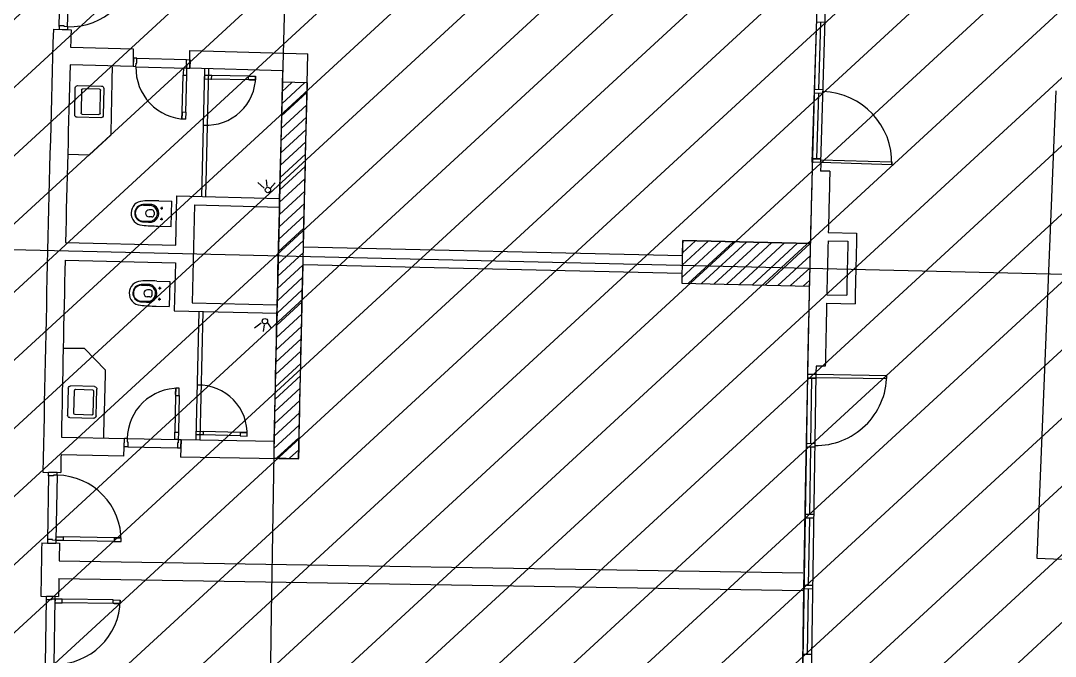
# Model space of a CAD drawing. Extents: x -678889171 to 586587, y -792238163 to 335485.
# Drawn here: x -678721108 to -678706519, y -792040063 to -792031096 of the extents above; entities that cross this region are included whole.
import ezdxf
from ezdxf.enums import TextEntityAlignment as Align

# ---------------------------------------------------------------- set-up
doc = ezdxf.new("R2010")
doc.units = 0
doc.header["$MEASUREMENT"] = 0
for name, color, linetype in [('A-FLOR-PATT', 252, 'Continuous'), ('A-SITE-PATT', 252, 'Continuous'), ('A-WALL', 252, 'Continuous')]:
    doc.layers.add(name, color=color, linetype=linetype)
doc.layers.add('BASEMENT3 LAYOUT$0$HATCH3', color=252, linetype='Continuous', lineweight=15)
doc.styles.add('Ground floor Towers$0$$Bas01-Rname$0$EN-SC', font='swissc.ttf')
doc.styles.add('Ground floor Towers$0$$Bas01-Rname$0$EN-SCL', font='swisscl.ttf')
doc.styles.add('Ground floor Towers$0$04-Ground Floor$0$V2-lower ground$0$LEVEL  FOR LICENSE LOWER GR$0$$LG- LEVEL$0$AR-SR', font='sarb.shx')

# ---------------------------------------------------------------- blocks, each defined once
blk = doc.blocks.new('A$C61C61320')
at = {"layer": 'BASEMENT3 LAYOUT$0$HATCH3'}
h = blk.add_hatch(dxfattribs=at)
h.set_pattern_fill('JIS_WOOD', color=256, scale=1000, style=0)
h.set_pattern_definition([(45, (-845711.5632553247, -468029.5931597503), (-499.9999991609842, 499.9999991609843), [])])
h.paths.add_polyline_path([(11086.00013759569, -61354.85490543771), (12440.74077330553, -169431.9252005816), (-18168.17453308101, -169031.9252005816), (-24087.31416799291, -98540.68329571502), (-23668.41511030192, -60233.84526748693)])
blk = doc.blocks.new('GR')
at = {"layer": 'A-FLOR-PATT'}
for p, q in [((87870.32728519558, 154720.4390035818), (87813.3175907436, 160720.1681553635)), ((87990.3218682312, 154721.5791974709), (87933.31217377921, 160721.3083492525)), ((77181.02565227715, 156202.9545054616), (77170.72069275737, 157122.8967905039)), ((77301.01812423916, 156204.2986306164), (77290.71316471937, 157124.2409156586)), ((87971.55617714078, 156696.4900432656), (87851.5615941052, 156695.3498493766)), ((87920.58542057785, 155745.9628306224), (87911.55888562294, 156695.9199463211)), ((77100.25007891552, 156162.0479234302), (77351.46681410994, 156164.5532840883)), ((77250.90925049207, 156213.7379511321), (77180.91364184766, 156212.9538781251)), ((77180.91364184766, 156212.9538781251), (77181.47369399546, 156162.9570148076)), ((77181.47369399546, 156162.9570148076), (77301.4661659574, 156164.3011399624)), ((77251.02126092164, 156203.7385784686), (77250.90925049207, 156213.7379511321)), ((77301.01812423916, 156204.2986306164), (77251.02126092164, 156203.7385784686)), ((77301.01812423916, 156204.2986306164), (77301.4661659574, 156164.3011399624)), ((79038.57978951075, 155939.0483753842), (80701.39259062958, 155959.71016697)), ((80748.94673019831, 153237.3980914409), (80701.39259062958, 155959.71016697)), ((77354.47914461733, 155918.122065152), (78238.50170782258, 155929.1067592473)), ((78238.50170782256, 155929.1067592473), (78246.28225539363, 155679.1841394916)), ((78294.78741403653, 155799.796118934), (78994.73338005209, 155808.4935126902)), ((78994.73338005209, 155808.4935126902), (79044.72952048178, 155809.1147551013)), ((78995.6031194277, 155738.4989160887), (78994.73338005209, 155808.4935126902)), ((79046.36033708182, 155689.1257556307), (79038.57978951067, 155939.0483753865)), ((79044.72952048178, 155809.1147551013), (79046.22050226855, 155689.1240180702)), ((91260.67533894179, 155868.0157033915, -0.0001214381457761948), (91260.67533894179, 149268.0157033915, -0.0001214381457761948)), ((78246.28225539363, 155679.1841394916), (77357.63656961395, 155668.1419993656)), ((78294.78741403655, 155799.796118934), (78244.79127360685, 155799.1748765228)), ((78244.79127360685, 155799.1748765228), (78246.28225539363, 155679.1841394917)), ((78286.27916773738, 155679.6811334206), (78246.28225539363, 155679.1841394917)), ((78285.65792532622, 155729.6772738503), (78295.65715341215, 155729.8015223325)), ((78286.27916773738, 155679.6811334206), (78285.65792532622, 155729.6772738503)), ((78286.27916773738, 155679.6811334206), (79006.2235899248, 155688.6270241413)), ((78295.65715341215, 155729.8015223325), (78294.78741403655, 155799.796118934)), ((79006.2235899248, 155688.6270241413), (78956.22744949511, 155688.0057817301)), ((78956.22744949511, 155688.0057817301), (78957.30841129053, 155601.0124973824)), ((79005.60234751365, 155738.6231645709), (78995.6031194277, 155738.4989160887)), ((79006.2235899248, 155688.6270241413), (79005.60234751365, 155738.6231645709)), ((79006.2235899248, 155688.6270241413), (79046.22050226855, 155689.1240180702)), ((79007.46607474712, 155588.6347432819), (79006.2235899248, 155688.6270241413)), ((80356.73870603215, 155705.4082648439), (79046.36033708189, 155689.1257556285)), ((79287.71198445126, 153885.2768776004), (79256.89959905125, 155686.5950047476)), ((79347.7032084684, 153886.3030554238), (79316.89082306839, 155687.621182571)), ((80387.55109143216, 153904.0901376968), (80356.73870603215, 155705.4082648439)), ((87980.58271209562, 155746.5329275668), (87860.58812906007, 155745.3927336778)), ((87981.05779288277, 155696.5351846353), (87861.06320984714, 155695.3949907463)), ((87929.84949592628, 154771.0068434578), (87921.06050136495, 155695.9650876908)), ((78957.30841129053, 155601.0124973824), (78957.46993431743, 155588.0135008707)), ((78957.46993431743, 155588.0135008707), (79007.46607474712, 155588.6347432819)), ((78963.93085539347, 155068.053640402), (78957.46993431743, 155588.0135008707)), ((79013.92699582315, 155068.6748828132), (79007.46607474712, 155588.6347432819)), ((79358.41012673423, 155599.0542818534, 1.36475220195451e-07), (79258.43572641113, 155596.7916992516, 1.36475220195451e-07)), ((79258.43572641113, 155596.7916992516, 1.36475220195451e-07), (79259.567017712, 155546.8044990901, 1.36475220195451e-07)), ((79259.567017712, 155546.8044990901, 1.36475220195451e-07), (79346.5447459931, 155548.7729459536, 1.36475220195451e-07)), ((79346.5447459931, 155548.7729459536, 1.36475220195451e-07), (79359.5414180351, 155549.0670816918, 1.36475220195451e-07)), ((79878.27700841431, 155610.8197113824, 1.360327267527422e-07), (79358.41012673423, 155599.0542818534, 1.364634796651767e-07)), ((79359.5414180351, 155549.0670816918, 1.36475220195451e-07), (79358.41012673423, 155599.0542818534, 1.36475220195451e-07)), ((79879.40829971519, 155560.8325112208, 1.360336984602056e-07), (79359.5414180351, 155549.0670816918, 1.364644513726402e-07)), ((79878.27700841431, 155610.8197113824, 1.359508613616605e-07), (79978.2514087374, 155613.0822939841, 1.359508613616605e-07)), ((79879.40829971519, 155560.8325112208, 1.359508613616605e-07), (79878.27700841431, 155610.8197113824, 1.359508613616605e-07)), ((79979.38270003827, 155563.0950938226, 1.359508613616605e-07), (79879.40829971519, 155560.8325112208, 1.359508613616605e-07)), ((79979.38270003827, 155563.0950938226, 1.359508613616605e-07), (79892.40497175718, 155561.126646959, 1.359508613616605e-07)), ((79892.40497175718, 155561.126646959, 1.359508613616605e-07), (79979.38270003827, 155563.0950938226, 1.359508613616605e-07)), ((79978.2514087374, 155613.0822939841, 1.359508613616605e-07), (79979.38270003827, 155563.0950938226, 1.359508613616605e-07)), ((80708.55256326302, 155549.826187633), (80358.64457476503, 155544.1742272633)), ((80360.87807833852, 155416.3137759115), (80491.00706142606, 155546.4427589991)), ((80363.91304933991, 155242.5720516163), (80670.86632534482, 155549.5253276212)), ((80366.9480203413, 155068.8303273211), (80710.94568756878, 155412.8279945485)), ((80369.98299134268, 154895.0886030258), (80713.98065857017, 155239.0862702533)), ((78963.93085539347, 155068.053640402), (79013.92699582316, 155068.6748828132)), ((78965.17334021578, 154968.0613595427), (78963.93085539347, 155068.053640402)), ((78965.17334021578, 154968.0613595427), (78964.09237842038, 155055.0546438903)), ((78964.09237842038, 155055.0546438903), (78965.17334021578, 154968.0613595427)), ((79015.16948064548, 154968.6826019538), (78965.17334021578, 154968.0613595427)), ((79013.92699582316, 155068.6748828132), (79015.16948064548, 154968.6826019538)), ((80373.01796234408, 154721.3468787305), (80717.0156295716, 155065.3445459581)), ((80376.05293334546, 154547.6051544353), (80720.05060057298, 154891.6028216628)), ((77975.83748936842, 154706.4967679069), (77678.18909498716, 154405.7233223731)), ((80379.08790434682, 154373.86343014), (80723.0855715744, 154717.8610973676)), ((87989.58662514563, 154771.5906965084), (87869.84542879119, 154770.4366816715)), ((87869.85220440844, 154770.4367465133), (87989.84678744413, 154771.5769404024)), ((87990.32329629664, 154721.5954742147), (87870.32728519557, 154720.4390035813)), ((87989.9418927736, 154761.5773926633), (88989.8967790318, 154771.0767797213)), ((87990.3218682312, 154721.5791974709), (87989.9418927736, 154761.5773926633)), ((88990.27675448937, 154731.0785845288), (87990.3218682312, 154721.5791974709)), ((88989.8967790318, 154771.0767797213), (88990.27675448937, 154731.0785845288)), ((80382.1228753482, 154200.1217058448), (80726.12054257581, 154544.1193730724)), ((88122.104135731, 154602.8599491801), (87992.1083199951, 154601.6071046732)), ((77678.18909498717, 154405.7233223731), (77378.19241375374, 154404.1566934302)), ((80385.1578463496, 154026.3799815495), (80729.15551357719, 154370.3776487771)), ((80164.10579838931, 154043.5261794702), (80070.92301228855, 154115.2688203014)), ((80205.41581784101, 154067.7162963843), (80192.70686665393, 154161.0632093455)), ((80248.39521844433, 154037.9331302802), (80312.16909106373, 154120.7656976662)), ((80388.19281735098, 153852.6382572543), (80732.19048457862, 154196.6359244819)), ((80391.22778835238, 153678.896532959), (80735.22545558003, 154022.8942001867)), ((78683.58700578939, 153800.8438434586, 1.526514040965069e-07), (78867.79603384735, 153804.3893177418, 1.526514040965069e-07)), ((78874.62745963482, 153449.4550539383, 1.526514043308009e-07), (78867.79603384735, 153804.3893177418, 1.526514040965069e-07)), ((78937.7309485723, 153881.1749814792), (80387.55109143216, 153904.0901376968)), ((78949.58951930072, 153187.9129007322), (78937.7309485723, 153881.1749814792)), ((79189.75229610059, 153765.1433211255), (80389.6034488122, 153784.1075883401)), ((79189.75229610059, 153765.1433211255), (79213.384007913, 152383.6134489446)), ((80389.6034488122, 153784.1075883401), (80413.18044875759, 152405.7762182084)), ((80394.26275935373, 153505.1548086638), (80738.26042658144, 153849.1524758915)), ((113470, 153660), (33119.96800895559, 152282.5142517569)), ((78470.02972574832, 153731.0085524106, 1.526513863406155e-07), (78558.5015355136, 153733.1902171939, 1.526513902871041e-07)), ((78594.95879393387, 153671.2143268294, 1.526513919008922e-07), (78555.87994778516, 153670.4621756156, 1.526513901577324e-07)), ((78625.53054235001, 153641.7971855886, 1.526513932586308e-07), (78626.28488570456, 153602.6044443461, 1.526513932845021e-07)), ((78712.24954379017, 153701.376991145, 1.526513971383253e-07), (78747.24306275671, 153702.0505119973, 1.526513986992542e-07)), ((78729.4095428473, 153719.2105110543, 1.5265139790724e-07), (78730.08306369958, 153684.2169920879, 1.526513979303395e-07)), ((80397.29773035512, 153331.4130843685), (80741.29539758283, 153675.4107515962)), ((88135.41552508778, 153741.5316819983), (88535.56467406754, 153748.4341641201)), ((88137.48518999216, 153621.5495312958), (88417.5640317828, 153626.3808278339)), ((78474.33206995852, 153507.4755122545, 1.526513864881708e-07), (78562.82230562606, 153508.6998389572, 1.526513904352914e-07)), ((78596.86774446379, 153572.0326959299, 1.526513919663626e-07), (78557.78889831506, 153571.2805447162, 1.526513902232027e-07)), ((78715.23227899315, 153546.4056928646, 1.526513972406227e-07), (78750.22579795969, 153547.0792137169, 1.526513988015516e-07)), ((78732.39227805028, 153564.239212774, 1.526513980095374e-07), (78733.06579890256, 153529.2456938075, 1.526513980326368e-07)), ((80400.33270135653, 153157.6713600733), (80744.33036858425, 153501.669027301)), ((87888.69156581536, 153573.165910196), (86088.95556599274, 153542.3206281639)), ((86088.95556599274, 153542.3206281639), (87886.61767283198, 153573.1303661974)), ((86092.48146770275, 153329.9797434319), (86088.95556599274, 153542.3206281639)), ((86091.84431560888, 153369.347266644), (86267.88429756206, 153545.3872485972)), ((86094.79739964983, 153195.5236553883), (86447.74356148092, 153548.4698172194)), ((86097.79988149548, 153021.7494419373), (86627.60282539981, 153551.5523858417)), ((86196.90983650953, 152944.0827016547), (86807.46208931871, 153554.6349544639)), ((86376.76910042856, 152947.1652702771), (86987.3213532376, 153557.7175230862)), ((86556.62836434759, 152950.2478388995), (87167.18061715645, 153560.8000917084)), ((86736.48762826662, 152953.3304075219), (87347.03988107534, 153563.8826603306)), ((86916.34689218567, 152956.4129761443), (87526.89914499423, 153566.9652289529)), ((87096.2061561047, 152959.4955447667), (87706.75840891313, 153570.0477975752)), ((87276.06542002373, 152962.5781133891), (87886.61767283197, 153573.1303661974)), ((78690.41843157687, 153445.9095796551, 1.526514043308009e-07), (78874.62745963482, 153449.4550539383, 1.526514043308009e-07)), ((80403.36767235791, 152983.929635778), (80747.36533958567, 153327.9273030058)), ((80748.94673019831, 153237.3980914409), (86092.48146770275, 153329.9797434319)), ((87455.92468394281, 152965.6606820115), (87891.63590575097, 153401.3719038197)), ((77394.95277944303, 153161.2500148526), (78949.58951930072, 153187.9129007322)), ((87635.78394786184, 152968.743250634), (87894.61459185308, 153227.5738946252)), ((80406.4026433593, 152810.1879114828), (80750.40031058708, 153154.1855787105)), ((80753.31313686182, 152987.436222831), (86096.76290076772, 153080.0164025763)), ((86096.76290076772, 153080.0164025763), (86099.18027063081, 152942.4077359806)), ((87815.64321178087, 152971.8258192563), (87897.59327795517, 153053.7758854307)), ((77399.2397882228, 152911.2867744437), (78953.86526023605, 152937.9494670735)), ((78953.86526023605, 152937.9494670735), (78965.47877363265, 152259.0136453382)), ((80409.43761436068, 152636.4461871875), (80753.43528158846, 152980.4438544153)), ((80801.32756304552, 150238.7743106423), (80753.31313686182, 152987.436222831)), ((86099.18027063081, 152942.4077359806), (87898.89765941887, 152974.3030879148)), ((86099.18027063063, 152942.4077359806), (87898.91627045325, 152973.2530180127)), ((80412.47258536206, 152462.7044628923), (80756.47025258988, 152806.7021301201)), ((88150.5930677199, 152861.662576847), (88430.67190951039, 152866.4938733851)), ((88152.66273262429, 152741.6804261446), (88552.811881717, 152748.5829082684)), ((78489.85671276765, 152602.2779206202, 1.526513864881708e-07), (78578.336889844, 152604.0887350525, 1.526513904352914e-07)), ((78703.70483270733, 152671.2174690127, 1.526514043308009e-07), (78887.92710350963, 152673.9907966876, 1.526514043308009e-07)), ((78887.92710350963, 152673.9907966876, 1.526514043308009e-07), (78893.27075591875, 152319.0310167421, 1.526514040965069e-07)), ((80415.50755636345, 152288.962738597), (80759.50522359129, 152632.9604058249)), ((78614.53405494508, 152541.9605778561, 1.526513919663626e-07), (78575.45239942717, 152541.372232938, 1.526513902232027e-07)), ((78645.57229197347, 152473.2199941942, 1.526513932586308e-07), (78644.98223232717, 152512.4155529938, 1.526513932845021e-07)), ((78731.95020181808, 152571.6313509158, 1.526513972406227e-07), (78766.9462364606, 152572.1581898857, 1.526513988015516e-07)), ((78749.7116386243, 152554.3967530795, 1.526513980095374e-07), (78749.18479965438, 152589.392787722, 1.526513980326368e-07)), ((80418.54252736483, 152115.2210143018), (80762.54019459269, 152459.2186815296)), ((78493.22207641485, 152378.7288107257, 1.526513863406155e-07), (78581.71666653176, 152379.5822182546, 1.526513902871041e-07)), ((78616.02726711125, 152442.7718168121, 1.526513919008922e-07), (78576.94561159333, 152442.183471894, 1.526513901577324e-07)), ((78709.04848511647, 152316.2576890672, 1.526514040965069e-07), (78893.27075591875, 152319.0310167421, 1.526514040965069e-07)), ((78734.2833458277, 152416.6489117847, 1.526513971383253e-07), (78769.27938047022, 152417.1757507546, 1.526513986992542e-07)), ((78752.04478263392, 152399.4143139485, 1.5265139790724e-07), (78751.517943664, 152434.4103485909, 1.526513979303395e-07)), ((79213.384007913, 152383.6134489446), (80413.18044875759, 152405.7762182084)), ((78965.47877363265, 152259.0136453382), (80415.23280631985, 152285.7936581987)), ((79346.26434663711, 150462.2562310814), (79315.41940221231, 152265.4777863735)), ((79406.25557065425, 150463.2824089049), (79375.40922425454, 152266.5859248367)), ((80415.23280631985, 152285.7936581987), (80416.65523793419, 152202.6371022144)), ((80421.57749836623, 151941.4792900065), (80765.57516559411, 152285.4769572344)), ((80196.7507602702, 152138.7838902238), (80106.08114146479, 152063.8902431994)), ((80238.86545298371, 152116.0235712219), (80229.36273089245, 152022.295977246)), ((80280.79901708539, 152147.2620420733), (80347.37389988867, 152066.6634935234)), ((80446.10345361801, 150481.0694911778), (80418.70759654965, 152082.6544806342)), ((80424.61246936758, 151767.7375657113), (80768.61013659551, 152111.7352329392)), ((87916.7838908839, 152045.0978687211), (87916.11561518192, 152045.0813101045)), ((80427.64744036896, 151593.995841416), (80771.6451075969, 151937.9935086439)), ((80430.68241137036, 151420.2541171208), (80774.68007859832, 151764.2517843487)), ((88042.02618611674, 151728.4490548135), (87922.06118504648, 151725.492715402)), ((87922.06118638365, 151725.4926614816), (88070.68067647384, 145727.3335899693)), ((88169.62829871965, 151851.6300303805), (88039.66608427686, 151848.4273261489)), ((89041.71749763955, 151753.2371946203), (88042.02436781391, 151728.4650512834)), ((88042.02436781392, 151728.4650512834), (88190.64385790408, 145730.3059797711)), ((88042.02436781391, 151728.4650512834), (88043.01525356324, 151688.477326349)), ((89042.7083833889, 151713.2494696859), (89041.71749763955, 151753.2371946203)), ((77724.98379788283, 151677.257818647), (77425.10982644666, 151668.5363318232)), ((78032.77097266432, 151386.8679302968), (77724.98379788281, 151677.257818647)), ((80433.71738237175, 151246.5123928255), (80777.71504959973, 151590.5100600535)), ((88043.25797960203, 151678.4642302684), (87923.29297853177, 151675.5078908569)), ((87923.2996821344, 151675.5080025523), (88043.26286356467, 151678.4803923541)), ((87983.28127284955, 151676.9941974533), (88006.19344423845, 150752.2780072618)), ((88043.01525356324, 151688.477326349), (89042.7083833889, 151713.2494696859)), ((80436.75235337313, 151072.7706685303), (80780.75002060112, 151416.7683357582)), ((79080.25657905867, 151171.3866128885), (79030.26851922585, 151170.2939674067)), ((79030.26851922585, 151170.2939674067), (79032.16972236414, 151083.3147432976)), ((79032.16972236414, 151083.3147432976), (79030.26851922585, 151170.2939674067)), ((79030.26851922585, 151170.2939674067), (79032.4538101894, 151070.317847741)), ((79082.44187002222, 151071.4104932228), (79080.25657905867, 151171.3866128885)), ((80439.78732437451, 150899.028944235), (80783.78499160253, 151243.026611463)), ((79032.4538101894, 151070.317847741), (79082.44187002222, 151071.4104932228)), ((79032.4538101894, 151070.317847741), (79043.81732319991, 150550.4420254798)), ((79082.44187002222, 151071.4104932228), (79093.80538303273, 150551.5346709616)), ((80442.8222953759, 150725.2872199397), (80786.81996260394, 151069.2848871678)), ((80445.85726637728, 150551.5454956445), (80789.85493360535, 150895.5431628725)), ((80448.89223737868, 150377.8037713493), (80792.88990460678, 150721.8014385774)), ((88066.17503495357, 150753.7642021627), (87946.21185352333, 150750.7918123609)), ((88067.41353070429, 150703.7795432334), (87947.4503492741, 150700.8071534316)), ((88007.4319399892, 150702.2933483325), (88030.96335925348, 149752.5848286764)), ((79344.57582623285, 150576.9228855707, 1.29199680083511e-07), (79431.56992597185, 150577.9361035117, 1.29199680083511e-07)), ((79345.15813539435, 150526.9262765253, 1.29199680083511e-07), (79344.57582623285, 150576.9228855707, 1.29199680083511e-07)), ((79431.56992597185, 150577.9361035117, 1.29199680083511e-07), (79444.56904432365, 150578.0875038937, 1.29199680083511e-07)), ((79964.5337783958, 150584.1435191733, 1.287581583482656e-07), (79444.56904432365, 150578.0875038937, 1.291889112607001e-07)), ((79444.56904432365, 150578.0875038937, 1.29199680083511e-07), (79445.15135348515, 150528.0908948483, 1.29199680083511e-07)), ((80064.52699648659, 150585.3081374963, 1.286753212497205e-07), (79964.5337783958, 150584.1435191733, 1.286753212497205e-07)), ((79964.5337783958, 150584.1435191733, 1.286753212497205e-07), (79965.1160875573, 150534.1469101279, 1.286753212497205e-07)), ((80064.52699648659, 150585.3081374963, 1.286753212497205e-07), (79977.53289674758, 150584.2949195553, 1.286753212497205e-07)), ((79977.53289674758, 150584.2949195553, 1.286753212497205e-07), (80064.52699648659, 150585.3081374963, 1.286753212497205e-07)), ((80065.10930564809, 150535.3115284509, 1.286753212497205e-07), (80064.52699648659, 150585.3081374963, 1.286753212497205e-07)), ((77447.67468598927, 150415.5294470887), (78336.17216453752, 150434.9503399729)), ((78376.16261240376, 150435.8244563583), (78336.1721645375, 150434.9503399729)), ((78338.79451369378, 150314.9789963742), (78336.1721645375, 150434.9503399729)), ((78336.9618119179, 150184.9078850916), (78336.17216453752, 150434.9503399729)), ((78376.16261240376, 150435.8244563583), (79095.99067399629, 150451.5585512959)), ((78376.16261240376, 150435.8244563583), (78377.25525788554, 150385.8363965255)), ((79043.81732319991, 150550.4420254798), (79093.80538303273, 150551.5346709616)), ((79044.10141102517, 150537.4451299232), (79043.81732319991, 150550.4420254798)), ((79046.00261416347, 150450.4659058141), (79044.10141102517, 150537.4451299232)), ((79095.99067399629, 150451.5585512959), (79046.00261416347, 150450.4659058141)), ((79093.80538303273, 150551.5346709616), (79095.99067399629, 150451.5585512959)), ((79095.99067399629, 150451.5585512959), (79135.98112186254, 150452.4326676813)), ((79095.99067399629, 150451.5585512959), (79097.08331947807, 150401.5704914631)), ((79138.60347101881, 150332.4613240827), (79135.98112186254, 150452.4326676813)), ((79136.12093407512, 150452.4357237147), (80446.10345361801, 150481.0694911778)), ((79136.12093407512, 150452.4357237147), (79136.91058145542, 150202.3932688333)), ((79445.15135348515, 150528.0908948483, 1.29199680083511e-07), (79345.15813539435, 150526.9262765253, 1.29199680083511e-07)), ((79965.1160875573, 150534.1469101279, 1.287571866408021e-07), (79445.15135348515, 150528.0908948483, 1.291879395532367e-07)), ((79965.1160875573, 150534.1469101279, 1.286753212497205e-07), (80065.10930564809, 150535.3115284509, 1.286753212497205e-07)), ((80493.57355886522, 150245.7083975392), (80795.92487560817, 150548.0597142821)), ((78388.7825735266, 150316.071641856), (78338.79451369378, 150314.9789963742)), ((78377.25525788554, 150385.8363965255), (78387.25286985209, 150386.0549256218)), ((78387.25286985209, 150386.0549256218), (78388.7825735266, 150316.071641856)), ((78388.78257352658, 150316.071641856), (79088.615411186, 150331.3686786009)), ((79097.08331947807, 150401.5704914631), (79087.0857075115, 150401.3519623667)), ((79087.0857075115, 150401.3519623667), (79088.615411186, 150331.3686786009)), ((79088.615411186, 150331.3686786009), (79138.60347101881, 150332.4613240827)), ((80673.43282278423, 150248.7909661615), (80798.95984660959, 150374.3179899869)), ((78336.96181191789, 150184.9078850916), (77453.08670873393, 150165.5880286863)), ((80801.32756304552, 150238.7743106423), (79136.9105814554, 150202.3932688334)), ((80451.21240011501, 150244.9823788959), (80801.12038861183, 150250.6343393959)), ((77206.95985168712, 149912.9834752063), (77458.52201607692, 149919.2025967059)), ((77288.57635019638, 149914.8687548155, -4.216537409475129e-09), (77408.54439402724, 149917.6379531413, -4.210323209149104e-09)), ((77289.73018283217, 149864.8820698859, -4.216537409475129e-09), (77288.57635019638, 149914.8687548155, -4.216537409475129e-09)), ((77289.49941630494, 149874.8794068718, -4.216537409475132e-09), (77310.72993680321, 148955.1244041679, -4.216537409475132e-09)), ((77359.71154173344, 149866.497435576, -4.21291245928495e-09), (77289.73018283217, 149864.8820698859, -4.216537409475129e-09)), ((77409.46746013586, 149877.6486051977, -4.210323209149104e-09), (77359.48077520629, 149876.4947725619, -4.21291245928495e-09)), ((77359.48077520629, 149876.4947725619, -4.21291245928495e-09), (77359.71154173344, 149866.497435576, -4.21291245928495e-09)), ((77409.46746013586, 149877.6486051977, -4.210323209149104e-09), (77408.54439402724, 149917.6379531413, -4.210323209149104e-09)), ((77409.46746013586, 149877.6486051977, -4.210323209149104e-09), (77430.69798063413, 148957.8936024938, -4.210323209149104e-09)), ((88090.9449499686, 149754.0710235773), (87970.98176853842, 149751.0986337755)), ((88092.18344571935, 149704.086364648), (87972.22026428916, 149701.1139748462)), ((88032.2018550042, 149702.6001697471), (88055.73327426851, 148752.891650091)), ((91260.67533894179, 149268.0157033915, -0.0001214381457761948), (97860.67533894179, 149268.0157033915, -0.0001214381457761948)), ((77380.48052917741, 148966.7371068439, -4.21291245928495e-09), (77310.49917027612, 148965.1217411539, -4.216537409475129e-09)), ((77310.49917027612, 148965.1217411539, -4.216537409475129e-09), (77311.6530029119, 148915.1350562243, -4.216537409475129e-09)), ((77380.71129570456, 148956.739769858, -4.21291245928495e-09), (77380.48052917741, 148966.7371068439, -4.21291245928495e-09)), ((77430.69798063413, 148957.8936024938, -4.210323209149104e-09), (77380.71129570456, 148956.739769858, -4.21291245928495e-09)), ((77429.54414799834, 149007.8802874234, -4.205817913912732e-09), (77516.52097977577, 149009.8879562096, -4.205817913912732e-09)), ((77430.69798063413, 148957.8936024938, -4.205817913912732e-09), (77429.54414799834, 149007.8802874234, -4.205817913912732e-09)), ((77530.67135049324, 148960.2012677653, -4.205817913912732e-09), (77430.69798063413, 148957.8936024938, -4.205817913912732e-09)), ((77430.69798063413, 148957.8936024938, -4.210323209149104e-09), (77431.62104674274, 148917.9042545502, -4.210323209149104e-09)), ((77516.52097977577, 149009.8879562096, -4.205817913912732e-09), (77529.51751785746, 149010.1879526949, -4.205817913912732e-09)), ((78249.32578084312, 149026.8031426501, -4.167859506921234e-09), (77529.51751785746, 149010.1879526949, -4.205144708877412e-09)), ((77529.51751785746, 149010.1879526949, -4.205817913912732e-09), (77530.67135049324, 148960.2012677653, -4.205817913912732e-09)), ((78250.47961347889, 148976.8164577205, -4.167859506921234e-09), (77530.67135049324, 148960.2012677653, -4.205144708877412e-09)), ((78349.29915070224, 149029.1108079216, -4.162681006649543e-09), (78249.32578084312, 149026.8031426501, -4.162681006649543e-09)), ((78249.32578084312, 149026.8031426501, -4.162681006649543e-09), (78250.47961347889, 148976.8164577205, -4.162681006649543e-09)), ((78250.47961347889, 148976.8164577205, -4.162681006649543e-09), (78350.45298333801, 148979.1241229921, -4.162681006649543e-09)), ((78349.29915070224, 149029.1108079216, -4.162681006649543e-09), (78262.3223189248, 149027.1031391354, -4.162681006649543e-09)), ((78262.3223189248, 149027.1031391354, -4.162681006649543e-09), (78349.29915070224, 149029.1108079216, -4.162681006649543e-09)), ((78350.45298333801, 148979.1241229921, -4.162681006649543e-09), (78349.29915070224, 149029.1108079216, -4.162681006649543e-09)), ((77231.67430702451, 148913.2889240071), (77481.59802870579, 148919.4675399151)), ((77311.6530029119, 148915.1350562243, -4.216537409475129e-09), (77431.62104674274, 148917.9042545502, -4.210323209149104e-09)), ((77487.22629050275, 148669.5302963086), (87974.00723680672, 148928.7845645444)), ((77493.40490433709, 148419.6066585088), (87980.1337537502, 148678.8596388049)), ((88115.71486498362, 148754.3778449919), (87995.75168355348, 148751.4054551901)), ((88116.95336073438, 148704.3931860626), (87996.99017930422, 148701.4207962608)), ((88056.97177001926, 148702.9069911617), (88079.88394140819, 147778.1908009703)), ((77250.05660766037, 148163.5142147693), (77500.07163797683, 148169.6950880101)), ((77330.02968204957, 148165.5896358712), (77449.98929363313, 148168.702767524)), ((77331.32682023825, 148115.606464378), (77330.02968204957, 148165.5896358712)), ((77354.93473527214, 147205.9127432019), (77331.06739260045, 148125.6030986767)), ((77401.30326032863, 148117.4224578422), (77331.32682023825, 148115.606464378)), ((77451.02700418408, 148128.7162303295), (77401.04383269089, 148127.4190921408)), ((77401.04383269089, 148127.4190921408), (77401.30326032863, 148117.4224578422)), ((77451.02700418408, 148128.7162303295), (77449.98929363313, 148168.702767524)), ((77550.99334717046, 148131.3105067068), (77451.02700418408, 148128.7162303295)), ((77451.02700418408, 148128.7162303295), (77452.32414237276, 148078.7330588363)), ((77474.89434685577, 147209.0258748547), (77451.02700418408, 148128.7162303295)), ((77452.32414237276, 148078.7330588363), (77539.29486077091, 148080.9900792846)), ((77539.29486077091, 148080.9900792846), (77552.29048535915, 148081.3273352137)), ((78270.75101667244, 148149.9892966238), (77550.99334717046, 148131.3105067068)), ((77552.29048535915, 148081.3273352137), (77550.99334717046, 148131.3105067068)), ((78272.04815486111, 148100.0061251306), (77552.29048535915, 148081.3273352137)), ((78270.75101667244, 148149.9892966238), (78370.71735965881, 148152.5835730012)), ((78272.04815486111, 148100.0061251306), (78270.75101667244, 148149.9892966238)), ((78372.0144978475, 148102.600401508), (78272.04815486111, 148100.0061251306)), ((78372.0144978475, 148102.600401508), (78285.04377944933, 148100.3433810597)), ((78285.04377944933, 148100.3433810597), (78372.0144978475, 148102.600401508)), ((78370.71735965881, 148152.5835730012), (78372.0144978475, 148102.600401508)), ((88139.86553212327, 147779.6769958712), (88019.90235069318, 147776.7046060693))]:
    blk.add_line(p, q, dxfattribs=at)
at = {"layer": 'A-FLOR-PATT', "extrusion": (-4.228802850243159e-17, -1.541349326343472e-18, -1)}
for p, q in [((77476.50119408849, 155381.1279042788), (77811.70841921936, 155388.1132188777)), ((77451.59569291398, 154967.0071284908), (77443.6790030353, 155346.9086503057)), ((77533.64970595343, 155320.8374654379), (77540.40217673231, 154996.803814478)), ((77784.70585907163, 155342.8368126436), (77550.06080147997, 155337.9470924244)), ((77808.56795683701, 155002.3920661571), (77801.81548605813, 155326.425717117)), ((77845.92767319235, 155355.2910278244), (77853.84436307102, 154975.3895060095)), ((77821.02217201784, 154941.1702520364), (77485.81494688697, 154934.1849374375)), ((77557.51180371875, 154980.3927189515), (77792.15686131042, 154985.2824391706))]:
    blk.add_line(p, q, dxfattribs=at)
at = {"layer": 'A-FLOR-PATT', "extrusion": (-4.23160129327999e-17, 9.034289898467482e-20, -1)}
for p, q in [((77886.09389865818, 151147.0236837509), (77550.84427870688, 151142.5102900731)), ((77517.77065607952, 151108.53398871), (77522.88583558094, 150728.584419432)), ((77611.9096180948, 150757.7254594085), (77607.54667087301, 151081.8000920283)), ((77624.08348218666, 151098.7882427097), (77858.75821615261, 151101.9476182841)), ((77875.74636683404, 151085.4108069706), (77880.10931405582, 150761.3361743507)), ((77925.1853795225, 150734.0004918453), (77920.07020002109, 151113.9500611234)), ((77556.86213694385, 150695.5107968044), (77892.11175689509, 150700.0241904822)), ((77863.57250274217, 150744.3480236694), (77628.89776877622, 150741.188648095))]:
    blk.add_line(p, q, dxfattribs=at)
at = {"layer": 'A-FLOR-PATT'}
for centre, radius in [((80216.31182095595, 154018.0411433768), 38.24641586430788), ((78729.74630327344, 153701.7137515711, 1.526513979187898e-07), 7.499999999999994), ((78732.72903847642, 153546.7424532907, 1.526513980210871e-07), 7.499999999999994), ((78749.44821913935, 152571.8947704007, 1.526513980210871e-07), 7.499999999999994), ((78751.78136314897, 152416.9123312696, 1.526513979187898e-07), 7.499999999999994), ((80248.05281366965, 152166.0429286131), 38.24641586430788)]:
    blk.add_circle(centre, radius, dxfattribs=at)
for centre, radius, start, end in [((687279.656740699, 163488.6097753342), 623072.5456272444, 169.8809308091749, 188.016783999427), ((687377.2148750997, 163494.3993246956), 622619.9563395467, 169.8833632136182, 188.0029312343603), ((687457.6315433225, 163499.1463224945), 615150.2507543761, 171.0710527946992, 188.0887984813754), ((687457.6315433222, 163499.1463224945), 607150.2507543757, 171.117562181745, 188.0887984813754), ((687457.6315433218, 163499.1463224948), 599650.2507543752, 171.0076615978963, 188.0887984813754), ((77290.71316471937, 157124.2409156586), 919.9999999997044, 270.6417859082464, 0.6417859074126895), ((687457.6315433225, 163499.1463224945), 610400.2507543761, 180.6887189074843, 181.275379158911), ((687457.6315433225, 163499.1463224945), 610150.2507543761, 180.6887669827915, 180.7119096819909), ((687457.6315433225, 163499.1463224945), 610150.2507543761, 180.735385777037, 180.9708201503769), ((-534640.9915268924, 141920.152270284), 612750.250754376, 1.195685766098602, 1.285292657727076), ((79006.2235899248, 155688.6270241413), 719.9999999997044, 180.7119096817915, 270.7119096818018), ((87990.32187470885, 154721.5791975324), 999.9999999999948, 0.5442829374937403, 90.54428293749373), ((79291.79376555154, 155583.8506074639, 1.010925471271539e-07), 687.079753292985, 268.5793412608606, 2.43837478020505), ((687456.784849947, 163498.7367910303), 607150.2507544284, 180.7506805798507, 181.2508345560381), ((687356.7570631213, 163496.5291425314), 606700.2506269099, 180.7504950922383, 181.2510200436745), ((687464.9088011675, 163579.7552134481), 599660.0284052789, 180.8465128097523, 180.9561311263305), ((687464.9088011675, 163579.7552134481), 599540.0284052789, 180.8465717229336, 180.8580398277442), ((687464.9088011675, 163579.7552134481), 599410.0284052789, 180.8581061642465, 180.9404477159519), ((78472.78553793632, 153619.2536698505, 1.526513861263327e-07), 171.4999999999845, 94.3107940734761, 267.8944793182133), ((78760.56081747789, 149801.5845329964, 1.526513859003132e-07), 4000.000000000461, 91.10263669582528, 94.31079407345985), ((78472.78553793635, 153619.2536698505, 1.526513864413638e-07), 120.4999999999999, 94.31079407640762, 267.8944793147538), ((78472.78553793635, 153619.2536698505, 1.526513864413638e-07), 111.78885578103, 91.4125952339769, 270.7926781579366), ((78760.56081747927, 149801.584532997, 1.526513985195695e-07), 3948.999999999997, 92.72695873281073, 94.31079407640762), ((78556.83442305011, 153620.8713601659, 1.526513901904675e-07), 49.59999999999993, 91.10263669550012, 271.1026366955001), ((78561.2691501803, 153620.9567154341, 1.52651390388284e-07), 112.2676204798004, 270.7926781579366, 91.4125952339769), ((78577.43909274311, 153646.2259251075, 1.526513911145147e-07), 99.99999999999993, 57.38453980137824, 92.72695873281073), ((78595.53609752154, 153641.2198820009, 1.526513919206918e-07), 29.99999999999998, 1.102636696317687, 91.10263669550012), ((78561.2691501803, 153620.9567154341, 1.52651390388284e-07), 129.9999999999999, 304.8207335897342, 57.38453980137824), ((687464.9088011675, 163579.7552134481), 599410.0284052789, 180.9519181536817, 181.0245642444763), ((687464.9088011675, 163579.7552134481), 599130.0284052789, 180.9519011783114, 181.0245812198465), ((687464.9088011675, 163579.7552134481), 599010.0284052789, 180.9404158009642, 181.0360666101344), ((78613.444619887, 157445.1688901167, 1.526513934739987e-07), 3948.999999999997, 267.8944793147538, 269.4783146515147), ((78578.3994705518, 153596.3284364855, 1.526513911474523e-07), 99.99999999999993, 269.4783146515147, 304.8207335897342), ((78596.29044087611, 153602.0271407584, 1.526513919465631e-07), 29.99999999999998, 271.1026366955001, 1.102636696317687), ((527911.6582032391, 160772.5480193414), 441881.8583669268, 180.9375356639424, 181.0153335431404), ((528389.1369092625, 160780.8572124504), 440559.4093441699, 180.9374188990486, 181.0154503080341), ((78613.4446198866, 157445.1688901172, 1.526513961139311e-07), 4000.000000000466, 267.894479318216, 271.1026366958505), ((687465.0860541139, 162920.7878190163), 608663.5005714326, 180.9161652305777, 180.9163443794856), ((687457.6315433225, 163499.1463224945), 610150.2507543761, 180.9942962449303, 181.2287030735925), ((540479.091536808, 160744.2350003291), 452646.886030609, 180.983561766792, 181.1416626973524), ((687464.9088011675, 163579.7552134481), 599410.0284052789, 181.0360346822061, 181.1211273179098), ((78492.14407814159, 152490.5124687289, 1.526513861263327e-07), 171.5000000000295, 94.07063707709669, 267.6543223218279), ((78492.14407814162, 152490.5124687288, 1.526513864413638e-07), 120.4999999999999, 94.07063708044157, 267.6543223187836), ((78492.14407814162, 152490.5124687288, 1.526513864413638e-07), 111.78885578103, 91.17243823762959, 270.5525211616637), ((78763.91500069712, 148671.670652725, 1.526513961139311e-07), 4000.000000000783, 90.86247969945575, 94.07063707709021), ((78763.9150006976, 148671.6706527258, 1.526513934739987e-07), 3948.999999999997, 92.4868017430362, 94.07063708044157), ((78580.63405145195, 152491.8446186956, 1.52651390388284e-07), 112.2676204798004, 270.5525211616637, 91.17243823762959), ((78596.90976831879, 152517.0458297869, 1.526513911474523e-07), 99.99999999999993, 57.14438280513765, 92.4868017430362), ((78580.63405145195, 152491.8446186956, 1.52651390388284e-07), 129.9999999999999, 304.5805765934157, 57.14438280513765), ((78576.19900551025, 152491.777852416, 1.526513901904675e-07), 49.59999999999993, 90.86247969976861, 270.8624796997686), ((78614.98563120501, 152511.9639767339, 1.526513919465631e-07), 29.99999999999998, 0.8624796997811551, 90.86247969976861), ((78615.57569085131, 152472.7684179343, 1.526513919206918e-07), 29.99999999999998, 270.8624796997686, 0.8624796997811551), ((78648.83831712493, 156315.8045053549, 1.526513859003132e-07), 4000.000000000693, 267.6543223218462, 270.8624796994808), ((78648.83831712618, 156315.8045053541, 1.526513985195695e-07), 3948.999999999997, 267.6543223187836, 269.2381576619238), ((78597.66099146762, 152467.1447540461, 1.526513911145147e-07), 99.99999999999993, 269.2381576619238, 304.5805765934157), ((687464.9088011675, 163579.7552134481), 599540.0284052789, 181.1211903185669, 181.1326584076644), ((88042.02437428986, 151728.4650514439), 999.9999999999948, 271.4194844906044, 1.419484491437953), ((-534662.2287169282, 143158.4321785379), 612750.250754376, 0.6798237386613115, 0.7694306295369215), ((79095.99067399629, 150451.5585512959), 719.9999999997044, 91.25217916836573, 181.2521791692175), ((79378.0531244804, 150541.0028643569, 9.381700701521393e-08), 687.0797532929839, 359.5253924237766, 93.38442594175247), ((687457.6315433225, 163499.1463224945), 610150.2507543761, 181.2521791686385, 181.2753214684892), ((77430.69798063413, 148957.8936024938, -4.210323209149104e-09), 919.9999999997029, 1.322312186305684, 91.32231218549138), ((687457.6315433225, 163499.1463224945), 610400.2507543761, 181.3692452127646, 181.4396446567128), ((687457.6315433225, 163499.1463224945), 610150.2507543761, 181.3692259826756, 181.3927020816628), ((687457.6315433225, 163499.1463224945), 610150.2507543761, 181.4161781767089, 181.4396542717549), ((77451.02700418408, 148128.7162303295), 919.9999999997037, 271.4865776564246, 1.486577656424619)]:
    blk.add_arc(centre, radius, start, end, dxfattribs=at)
at = {"layer": 'A-FLOR-PATT', "extrusion": (-4.228802850243159e-17, -1.541349326343472e-18, -1)}
for centre, radius, start, end in [((-77477.19972554839, 155347.6071817656), 33.52800000000002, 358.8061977946275, 88.80619778781985), ((-77812.40695067926, 155354.5924963645), 33.52800000000002, 88.80619778781985, 178.8061977946275), ((-77550.41006720992, 155321.186731168), 16.76400000000001, 358.8061977946275, 88.80619778781985), ((-77785.05512480158, 155326.0764513871), 16.76400000000001, 88.80619778781985, 178.8061977946275), ((-77485.11641542707, 154967.7056599507), 33.52800000000002, 268.8061977878198, 358.8061977946275), ((-77557.1625379888, 154997.153080208), 16.76400000000001, 268.8061977878198, 358.8061977946275), ((-77791.80759558047, 155002.0428004272), 16.76400000000001, 178.8061977946275, 268.8061977878198), ((-77820.32364055794, 154974.6909745496), 33.52800000000002, 178.8061977946275, 268.8061977878198)]:
    blk.add_arc(centre, radius, start, end, dxfattribs=at)
at = {"layer": 'A-FLOR-PATT', "extrusion": (-4.23160129327999e-17, 9.034289898467482e-20, -1)}
for centre, radius, start, end in [((-77551.29561807466, 151108.9853280778), 33.52799999999999, 359.2286858155996, 89.22868581559968), ((-77886.54523802595, 151113.4987217556), 33.52799999999999, 89.22868581559968, 179.2286858155996), ((-77624.30915187055, 151082.0257617122), 16.764, 359.2286858155996, 89.22868581559968), ((-77858.9838858365, 151085.1851372867), 16.764, 89.22868581559968, 179.2286858155996), ((-77556.41079757607, 150729.0357587998), 33.52799999999999, 269.2286858155997, 359.2286858155996), ((-77628.67209909233, 150757.9511290924), 16.764, 269.2286858155997, 359.2286858155996), ((-77863.34683305828, 150761.1105046668), 16.764, 179.2286858155996, 269.2286858155997), ((-77891.66041752737, 150733.5491524775), 33.52799999999999, 179.2286858155996, 269.2286858155997)]:
    blk.add_arc(centre, radius, start, end, dxfattribs=at)
at = {"layer": 'A-FLOR-PATT', "style": 'Ground floor Towers$0$04-Ground Floor$0$V2-lower ground$0$LEVEL  FOR LICENSE LOWER GR$0$$LG- LEVEL$0$AR-SR', "flags": 12}
for tag, p in [('L', (30296.07288644527, 72859.53473235783)), ('P', (30237.50458115668, 72203.99769414036))]:
    blk.add_attdef(tag, text='', height=500, dxfattribs=at).set_placement(p, align=Align.RIGHT)
at = {"layer": 'A-FLOR-PATT'}
for tag, p, height, style in [('N', (85492.25876324323, 56633.4995742733), 250, 'Ground floor Towers$0$$Bas01-Rname$0$EN-SC'), ('N', (89389.48149106537, 56633.4995742733), 250, 'Ground floor Towers$0$$Bas01-Rname$0$EN-SC'), ('N', (94597.61363499537, 56633.4995742733), 250, 'Ground floor Towers$0$$Bas01-Rname$0$EN-SC'), ('AN', (85922.66280553787, 56313.08159666645), 200, 'Ground floor Towers$0$$Bas01-Rname$0$EN-SCL'), ('AN', (89819.88553336001, 56313.08159666645), 200, 'Ground floor Towers$0$$Bas01-Rname$0$EN-SCL'), ('AN', (95028.01767729002, 56313.08159666645), 200, 'Ground floor Towers$0$$Bas01-Rname$0$EN-SCL'), ('SN', (85299.47460008037, 56025.08594095582), 200, 'Ground floor Towers$0$$Bas01-Rname$0$EN-SCL'), ('F', (85927.04975899268, 56008.67972904726), 200, 'Ground floor Towers$0$$Bas01-Rname$0$EN-SCL'), ('SN', (89196.69732790251, 56025.08594095582), 200, 'Ground floor Towers$0$$Bas01-Rname$0$EN-SCL'), ('F', (89824.27248681482, 56008.67972904726), 200, 'Ground floor Towers$0$$Bas01-Rname$0$EN-SCL'), ('SN', (94404.82947183252, 56025.08594095582), 200, 'Ground floor Towers$0$$Bas01-Rname$0$EN-SCL'), ('F', (95032.40463074483, 56008.67972904726), 200, 'Ground floor Towers$0$$Bas01-Rname$0$EN-SCL')]:
    blk.add_attdef(tag, p, '', height=height, dxfattribs=dict(at, style=style))
at = {"layer": 'A-FLOR-PATT', "style": 'Ground floor Towers$0$$Bas01-Rname$0$EN-SCL', "width": 0.8}
for p in [(85305.16036184286, 56295.1433535593), (89202.383089665, 56295.1433535593), (94410.51523359501, 56295.1433535593)]:
    blk.add_attdef('FN', p, '', height=250, dxfattribs=at)

msp = doc.modelspace()

# ---------------------------------------------------------------- block references
at = {"layer": 'A-SITE-PATT', "rotation": 357.6731745000001}
msp.add_blockref('A$C61C61320', (-678706236.4347705, -791940527.995869, -212772), dxfattribs=at)

# ---------------------------------------------------------------- next in the draw order: block references
at = {"layer": 'A-WALL', "rotation": 357.6731745000001}
msp.add_blockref('GR', (-678804025.0995113, -792184118.4910543, -212772), dxfattribs=at)

doc.saveas('drawing.dxf')
